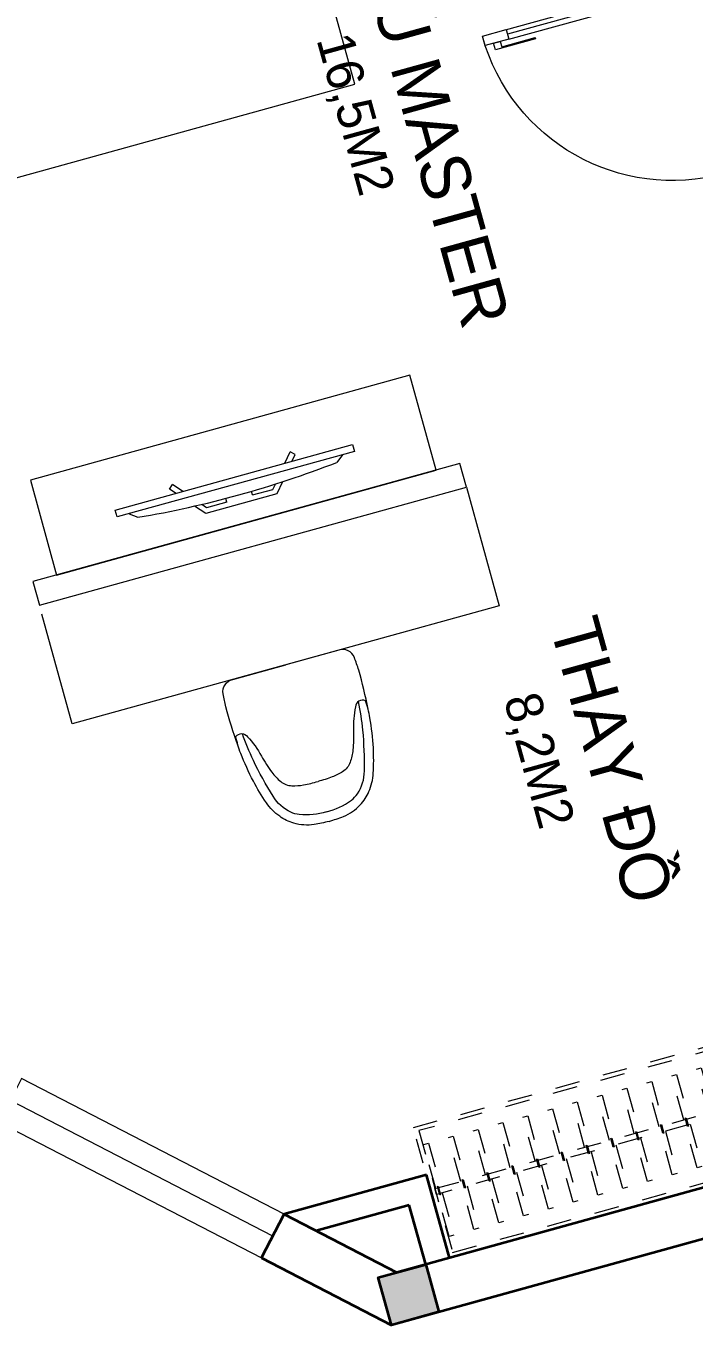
# Model space of a CAD drawing. Header units: metres. Extents: x 568332 to 569219, y 2065964 to 2066430.
# Drawn here: x 568442.3 to 568445.01, y 2066351.37 to 2066356.65 of the extents above; entities that cross this region are included whole.
import ezdxf

# ---------------------------------------------------------------- set-up
doc = ezdxf.new("R2010")
doc.units = ezdxf.units.M
doc.linetypes.add('$AUDIT_BAD_LTYPE2', pattern=[0])
doc.linetypes.add('X-5M-G-MB PHONGNGU$0$HIDDEN2', pattern=[0.1875, 0.125, -0.0625])
doc.layers.get('0').update_dxf_attribs({"linetype": 'CONTINUOUS'})
for name, color, linetype, lineweight in [('-CONCRETE', 1, 'CONTINUOUS', 35), ('-DIM', 9, 'CONTINUOUS', 13), ('-DOOR', 137, 'CONTINUOUS', 9), ('-FURNITURE', 46, 'CONTINUOUS', 9), ('-TEXT', 7, 'CONTINUOUS', 15), ('-WALL', 4, 'CONTINUOUS', 35), ('TEXT25', 2, 'CONTINUOUS', 13)]:
    doc.layers.add(name, color=color, linetype=linetype, lineweight=lineweight)
doc.styles.add('T1', font='', dxfattribs={"height": 200})
doc.styles.add('vnavanth', font='', dxfattribs={"width": 0.8})
doc.styles.get('T1').set_extended_font_data('VNgeometric Light')
doc.styles.get('vnavanth').set_extended_font_data('.VnAvantH')

# ---------------------------------------------------------------- blocks, each defined once
blk = doc.blocks.new('*U279')
at = {"linetype": 'X-5M-G-MB PHONGNGU$0$HIDDEN2'}
for points in [[(0, 600.0000000004657), (0, 0), (1856.328824584533, -6.474040283905219e-10), (1856.328824584533, 599.9999999998182)], [(1836.328824584533, 579.9996613717449), (1836.328824584533, 19.99966137174504), (20, 20.00000000046566), (20, 580.0000000004657)], [(1836.328824584533, 286.6991212948271), (1836.328824584533, 313.0991212947339), (20, 313.0991212953813), (19.99999859370291, 286.6991212952417)], [(113.7817614636733, 319.1750910408318), (109.4317788550979, 319.1750910408318), (109.4317788550979, 280.441767644881), (113.7817614636733, 280.441767644881)], [(227.7817614636733, 319.1750910407849), (223.4317788550979, 319.1750910407849), (223.4317788550979, 280.4417676448341), (227.7817614636733, 280.4417676448341)], [(341.7817614636733, 319.175091040738), (337.4317788550979, 319.175091040738), (337.4317788550979, 280.4417676447872), (341.7817614636733, 280.4417676447872)], [(455.7817614636733, 319.1750910406911), (451.4317788550979, 319.1750910406911), (451.4317788550979, 280.4417676447403), (455.7817614636733, 280.4417676447403)], [(569.7817614636733, 319.1750910406442), (565.431778855098, 319.1750910406442), (565.431778855098, 280.4417676446934), (569.7817614636733, 280.4417676446934)], [(683.7817614636733, 319.1750910405973), (679.431778855098, 319.1750910405973), (679.431778855098, 280.4417676446465), (683.7817614636733, 280.4417676446465)], [(797.7817614636733, 319.1750910405504), (793.431778855098, 319.1750910405504), (793.431778855098, 280.4417676445996), (797.7817614636733, 280.4417676445996)], [(911.7817614636733, 319.1750910405035), (907.431778855098, 319.1750910405035), (907.431778855098, 280.4417676445527), (911.7817614636733, 280.4417676445527)], [(1025.781761463673, 319.1750910404566), (1021.431778855098, 319.1750910404566), (1021.431778855098, 280.4417676445057), (1025.781761463673, 280.4417676445057)], [(1139.781761463673, 319.1750910404097), (1135.431778855098, 319.1750910404097), (1135.431778855098, 280.4417676444588), (1139.781761463673, 280.4417676444588)], [(1253.781761463673, 319.1750910403628), (1249.431778855098, 319.1750910403628), (1249.431778855098, 280.4417676444119), (1253.781761463673, 280.4417676444119)], [(1367.781761463673, 319.1750910403159), (1363.431778855098, 319.1750910403159), (1363.431778855098, 280.441767644365), (1367.781761463673, 280.441767644365)], [(1481.781761463673, 319.175091040269), (1477.431778855098, 319.175091040269), (1477.431778855098, 280.4417676443181), (1481.781761463673, 280.4417676443181)], [(1595.781761463673, 319.175091040222), (1591.431778855098, 319.175091040222), (1591.431778855098, 280.4417676442712), (1595.781761463673, 280.4417676442712)], [(1709.781761463673, 319.1750910401751), (1705.431778855098, 319.1750910401751), (1705.431778855098, 280.4417676442243), (1709.781761463673, 280.4417676442243)], [(1823.781761463673, 319.1750910401282), (1819.431778855098, 319.1750910401282), (1819.431778855098, 280.4417676441774), (1823.781761463673, 280.4417676441774)]]:
    blk.add_lwpolyline(points, close=True, dxfattribs=at)
for points in [[(122.2409142897814, 313.1103512093413), (122.2409142897814, 515.2497102723445), (100.1765458012815, 515.2497102723445), (100.1765458012815, 313.1103512093413)], [(236.2409142897814, 313.1103512092944), (236.2409142897814, 515.2497102722975), (214.1765458012815, 515.2497102722975), (214.1765458012815, 313.1103512092944)], [(350.2409142897814, 313.1103512092475), (350.2409142897814, 515.2497102722507), (328.1765458012815, 515.2497102722507), (328.1765458012815, 313.1103512092475)], [(464.2409142897814, 313.1103512092006), (464.2409142897814, 515.2497102722037), (442.1765458012815, 515.2497102722037), (442.1765458012815, 313.1103512092006)], [(578.2409142897814, 313.1103512091537), (578.2409142897814, 515.2497102721569), (556.1765458012815, 515.2497102721569), (556.1765458012815, 313.1103512091537)], [(692.2409142897814, 313.1103512091068), (692.2409142897814, 515.24971027211), (670.1765458012815, 515.24971027211), (670.1765458012815, 313.1103512091068)], [(806.2409142897814, 313.1103512090599), (806.2409142897814, 515.249710272063), (784.1765458012815, 515.249710272063), (784.1765458012815, 313.1103512090599)], [(920.2409142897814, 313.110351209013), (920.2409142897814, 515.2497102720162), (898.1765458012815, 515.2497102720162), (898.1765458012815, 313.110351209013)], [(1034.240914289781, 313.1103512089661), (1034.240914289781, 515.2497102719692), (1012.176545801281, 515.2497102719692), (1012.176545801281, 313.1103512089661)], [(1148.240914289781, 313.1103512089192), (1148.240914289781, 515.2497102719224), (1126.176545801281, 515.2497102719224), (1126.176545801281, 313.1103512089192)], [(1262.240914289781, 313.1103512088723), (1262.240914289781, 515.2497102718754), (1240.176545801281, 515.2497102718754), (1240.176545801281, 313.1103512088723)], [(1376.240914289781, 313.1103512088254), (1376.240914289781, 515.2497102718285), (1354.176545801281, 515.2497102718285), (1354.176545801281, 313.1103512088254)], [(1490.240914289781, 313.1103512087785), (1490.240914289781, 515.2497102717816), (1468.176545801281, 515.2497102717816), (1468.176545801281, 313.1103512087785)], [(1604.240914289781, 313.1103512087315), (1604.240914289781, 515.2497102717347), (1582.176545801281, 515.2497102717347), (1582.176545801281, 313.1103512087315)], [(1718.240914289781, 313.1103512086846), (1718.240914289781, 515.2497102716878), (1696.176545801281, 515.2497102716878), (1696.176545801281, 313.1103512086846)], [(1832.240914289781, 313.1103512086377), (1832.240914289781, 515.2497102716409), (1810.176545801281, 515.2497102716409), (1810.176545801281, 313.1103512086377)], [(100.1765458012815, 286.7103512094345), (100.1765458012815, 92.0852110228024), (122.2409142897814, 92.0852110228024), (122.2409142897814, 286.7103512094345)], [(214.1765458012815, 286.7103512093876), (214.1765458012815, 92.08521102275549), (236.2409142897814, 92.08521102275549), (236.2409142897814, 286.7103512093876)], [(328.1765458012815, 286.7103512093407), (328.1765458012815, 92.08521102270858), (350.2409142897814, 92.08521102270858), (350.2409142897814, 286.7103512093407)], [(442.1765458012815, 286.7103512092938), (442.1765458012815, 92.08521102266168), (464.2409142897814, 92.08521102266168), (464.2409142897814, 286.7103512092938)], [(556.1765458012815, 286.7103512092469), (556.1765458012815, 92.08521102261477), (578.2409142897814, 92.08521102261477), (578.2409142897814, 286.7103512092469)], [(670.1765458012815, 286.7103512092), (670.1765458012815, 92.08521102256786), (692.2409142897814, 92.08521102256786), (692.2409142897814, 286.7103512092)], [(784.1765458012815, 286.7103512091531), (784.1765458012815, 92.08521102252095), (806.2409142897814, 92.08521102252095), (806.2409142897814, 286.7103512091531)], [(898.1765458012815, 286.7103512091062), (898.1765458012815, 92.08521102247404), (920.2409142897814, 92.08521102247404), (920.2409142897814, 286.7103512091062)], [(1012.176545801281, 286.7103512090592), (1012.176545801281, 92.08521102242715), (1034.240914289781, 92.08521102242715), (1034.240914289781, 286.7103512090592)], [(1126.176545801281, 286.7103512090123), (1126.176545801281, 92.08521102238024), (1148.240914289781, 92.08521102238024), (1148.240914289781, 286.7103512090123)], [(1240.176545801281, 286.7103512089654), (1240.176545801281, 92.08521102233333), (1262.240914289781, 92.08521102233333), (1262.240914289781, 286.7103512089654)], [(1354.176545801281, 286.7103512089186), (1354.176545801281, 92.08521102228642), (1376.240914289781, 92.08521102228642), (1376.240914289781, 286.7103512089186)], [(1468.176545801281, 286.7103512088717), (1468.176545801281, 92.0852110222395), (1490.240914289781, 92.0852110222395), (1490.240914289781, 286.7103512088717)], [(1582.176545801281, 286.7103512088247), (1582.176545801281, 92.0852110221926), (1604.240914289781, 92.0852110221926), (1604.240914289781, 286.7103512088247)], [(1696.176545801281, 286.7103512087778), (1696.176545801281, 92.0852110221457), (1718.240914289781, 92.0852110221457), (1718.240914289781, 286.7103512087778)], [(1810.176545801281, 286.7103512087309), (1810.176545801281, 92.08521102209879), (1832.240914289781, 92.08521102209879), (1832.240914289781, 286.7103512087309)]]:
    blk.add_lwpolyline(points, dxfattribs=at)
blk = doc.blocks.new('*U149')
at = {"linetype": '$AUDIT_BAD_LTYPE2'}
for p, q in [((70, 100), (70, 699.9999999999982)), ((90, 699.9999999999982), (90, 100))]:
    blk.add_line(p, q, dxfattribs=at)
for points in [[(50, 699.9999999999982), (90, 699.9999999999982), (90, 799.9999999999982), (50, 799.9999999999982), (50, 699.9999999999982)], [(50, 702.9059272893337), (50, 100)], [(50, 100), (90, 100), (90, 0), (50, 0), (50, 100)]]:
    blk.add_lwpolyline(points)
for points in [[(118.2698876160139, 594.5156181119073), (118.2698876160139, 764.1349438079906), (90, 764.1349438079906), (90, 735.8650561920058), (112.6159100928053, 735.8650561920058), (112.6159100928053, 594.5156181119073)], [(0, 0), (50, 0), (50, -40), (60, -40), (60, -99.99999999999272), (0, -99.99999999999272)], [(899.9999999999982, 1.3252863207713e-28), (849.9999999999982, 1.3252863207713e-28), (849.9999999999982, -40.00000000000001), (839.9999999999982, -40.00000000000001), (839.9999999999982, -99.99999999999272), (899.9999999999982, -99.99999999999272)]]:
    blk.add_lwpolyline(points, close=True)
at = {"linetype": '$AUDIT_BAD_LTYPE2', "ltscale": 0.3}
blk.add_arc((50, 0), 799.9999999999982, 0, 90, dxfattribs=at)
blk = doc.blocks.new('A$C8a974c9c')
for p, q in [((1750.087982669494, 2957.416116623174), (1750.087982669657, 2642.58393779996)), ((1592.671893257969, 2800.000027211493), (1907.504072081182, 2800.000027211652)), ((1342.999452652235, 2500.000027214177), (1342.999452652119, 700.000027214177)), ((1750.087982669345, 242.5839378051005), (1750.087982669549, 557.4161166283138)), ((1592.67189325784, 400.0000272168018), (1907.504072081053, 400.0000272166017))]:
    blk.add_line(p, q)
for points in [[(1999.999452652235, 3100.000027209127), (1500.176512686827, 3100.000027209127), (1500.176512686827, 2500.000027214177), (1999.999452652235, 2500.000027214177)], [(1890.999452652235, 2360.000027214177), (1514.499452652235, 2360.000027214177), (1514.499452652148, 1642.500027214177), (1890.999452652148, 1642.500027214177)], [(1890.99945265209, 840.000027214177), (1514.49945265209, 840.000027214177), (1514.499452652148, 1557.500027214177), (1890.999452652148, 1557.500027214177)], [(1999.999452652119, 100.0000272192265), (1500.17651268671, 100.0000272192265), (1500.17651268671, 700.000027214177), (1999.999452652119, 700.000027214177)]]:
    blk.add_lwpolyline(points, close=True)
blk.add_lwpolyline([(1999.999452652235, 2500.000027214177), (-0.0005473477649502456, 2500.000027214177), (-0.0005473478813655674, 700.000027214177), (1999.999452652119, 700.000027214177), (1999.999452652235, 2500.000027214177)])
for centre, radius in [((1750.087982669561, 2800.000027211581), 157.4160894116067), ((1750.087982669561, 2800.000027211581), 82.41608941160666), ((1750.087982669432, 400.0000272166926), 157.4160894116067), ((1750.087982669432, 400.0000272166926), 82.41608941160666)]:
    blk.add_circle(centre, radius)
blk = doc.blocks.new('XR.MB.LM123$0$tvi 1')
blk.add_lwpolyline([(28.54445810673496, -2.291926648467779e-10), (28.54445810673496, -999.9999999999964), (-7.275957614183426e-12, -1000), (0, 0)], close=True)
for points in [[(28.54445810680045, -50.31958968611434), (52.37372755713295, -80.86315460130209)], [(-24.09820395050338, -235.5599978379832), (-39.09879504836863, -251.7939635238108)], [(0, -284.7849796677438), (-39.09879504836863, -251.7939635238108)], [(0, -255.9952397129928), (-24.09820395050338, -235.5599978379832)], [(69.66229681991535, -315.0836646851385), (111.1934016081432, -350.2927865858655), (111.193401608034, -649.712917566063), (69.68611289083492, -684.9110379843005)], [(89.09002233762294, -445.7449799550195), (89.09002233762294, -359.9578938602899), (70.91298945683957, -344.6203678706661)], [(89.09002233762294, -445.7449799550195), (73.49991829216015, -445.7449799550232)], [(89.09002233768115, -554.2550200447404), (89.09002233773936, -640.0421061392371), (70.91298945678864, -655.3796321293303)], [(89.09002233768115, -554.2550200447404), (73.49991829216015, -554.2550200447404)], [(0, -715.2150203320198), (-39.09879504836863, -748.2060364759491)], [(-24.09820395050338, -764.4400021620095), (-39.09879504836863, -748.2060364759491)], [(0, -744.004760287), (-24.09820395050338, -764.4400021620095)], [(28.54445810674224, -949.680410313882), (52.37372755713295, -919.1368453984578)]]:
    blk.add_lwpolyline(points)
blk.add_arc((-4025.16618952866, -499.9999999999964), 4099.025185406737, 354.1310878512652, 5.868912148527433)
blk = doc.blocks.new('A$C7D524948')
at = {"layer": '-FURNITURE'}
for points in [[(-1.862645149230957e-09, 824.9500000011176, 0.02374928999430728), (-77.15000000130385, 820, 0.1110396266945436), (-175.0999999996275, 786.1500000022352, 0.08516816991690027), (-234.9500000011176, 733.25, 0.08855014736123698), (-281.5499999988824, 649.3499999996275, 0.02790636319614463), (-315.9500000011176, 525.5999999996275, 0.02834164487538841), (-340.4000000022352, 372.8000000007451, 0.04711987010175965), (-341.0999999996275, 283.4000000003725, 0.5135274654112972), (-284.5500000007451, 299.9500000011176, 0.05957759956988055), (-242.5500000026077, 413.6500000003725, -0.03446512451505389), (-213.1500000003725, 507.4499999992549, -0.05927668371543007), (-182.7500000009313, 564.2999999988824, -0.1661460996977688), (-133.4500000011176, 600.4000000003725, -0.0525641271264061), (-75.80000000074506, 611.9500000011176, -0.02855401869774651), (-1.862645149230957e-09, 614.6500000003725, -3.543335205159532)], [(-1.862645149230957e-09, 824.9500000011176, -0.02374928999430728), (77.14999999850988, 820.0000000018626, -0.1110396266945436), (175.0999999986961, 786.1500000003725, -0.08516816991690027), (234.9499999992549, 733.25, -0.08855014736123698), (281.5499999988824, 649.3499999996275, -0.02790636319614463), (315.9500000011176, 525.5999999996275, -0.02834164487538841), (340.3999999985099, 372.8000000007451, -0.04711987010175965), (341.0999999996275, 283.4000000022352, -0.5135274654112972), (284.5500000007451, 299.9499999992549, -0.05957759956988055), (242.5499999988824, 413.6499999985099, 0.03446512451505389), (213.1499999994412, 507.4500000011176, 0.05927668371543007), (182.75, 564.3000000007451, 0.1661460996977688), (133.4499999983236, 600.4000000003725, 0.0525641271264061), (75.79999999888241, 611.9499999992549, 0.02855401869774651), (-1.862645149230957e-09, 614.6500000003725, 3.543335205159532)], [(-0.5500000007450581, 774.1500000003725, 0.1055837687742558), (-137.8000000007451, 751.3000000007451, 0.08397584501256396), (-176, 728.25, 0.1493020227225411), (-241.2000000011176, 626.1999999992549, 0.02490854660583826), (-289.25, 424.1500000003725, 0.02643887537121914), (-306.5679914960638, 278.4068524483591, -0.8863330528017872)], [(-0.5500000007450581, 774.1500000003725, -0.1055837687742558), (136.6999999992549, 751.3000000007451, -0.08397584501256396), (174.8999999985099, 728.2500000018626, -0.1493020227225411), (240.0999999986961, 626.1999999992549, -0.02490854660583826), (288.1499999975786, 424.1500000003725, -0.02643887537121914), (305.467991495505, 278.4068524483591, 0.8863330528017872)], [(-342.8562581948936, 328.1164919566363, 0.02267140514630937), (-350.039135296829, 124.5, 0.01212164544072816), (-345.6391352973878, 57.0500000026077, 0.4055082152921144), (-279.3891352973878, 0), (0, 0)], [(342.8562581939623, 328.1164919547737, -0.02267140514630937), (350.0391352958977, 124.5, -0.01212164544072816), (345.6391352955252, 57.05000000074506, -0.4055082152921144), (279.3891352964565, 0), (0, 0)]]:
    blk.add_lwpolyline(points, format="xyb", dxfattribs=at)
blk = doc.blocks.new('A$C5C575821')
at = {"layer": '-CONCRETE'}
h = blk.add_hatch(color=256, dxfattribs=at)
h.dxf.hatch_style = 1
h.paths.add_polyline_path([(-0.00237559899687767, 200.0000000000146), (-0.00237559899687767, 1.455191522836685e-11), (199.9976244010031, 1.455191522836685e-11), (199.9976244010031, 200.0000000000146)])
blk.add_lwpolyline([(-0.00237559899687767, 1.455191522836685e-11), (199.9976244010031, 1.455191522836685e-11), (199.9976244010031, 200.0000000000146), (-0.00237559899687767, 200.0000000000146)], close=True, dxfattribs=at)
blk = doc.blocks.new('M41-T3')
at = {"layer": '-DOOR'}
blk.add_lwpolyline([(200714.4010412867, -1629367.188031755), (199899.2655435106, -1630247.843537764), (200046.0414611874, -1630383.699454051), (200861.1769589635, -1629503.043948042)], close=True, dxfattribs=at)
blk.add_lwpolyline([(200787.7890001251, -1629435.115989898), (199972.6535024042, -1630315.771495959)], dxfattribs=at)
at = {"layer": '-FURNITURE'}
for points in [[(198064.5706897796, -1627865.544882974), (197964.5706899178, -1627865.544882974), (197964.5706899178, -1629665.544882991), (198064.5706897796, -1629665.544882991)], [(197564.570096855, -1627965.544883062), (197564.5700973631, -1629565.544883062), (197964.5706903195, -1629565.544882991), (197964.5706898113, -1627965.544882991)]]:
    blk.add_lwpolyline(points, close=True, dxfattribs=at)
blk.add_lwpolyline([(198064.5706897796, -1627865.544882974), (198564.5706897796, -1627865.544882974), (198564.5706897796, -1629665.544882991), (198102.2792743478, -1629665.544882991)], dxfattribs=at)
at = {"layer": '-WALL'}
for p, q in [((201264.7348676088, -1626015.413587502), (201264.7348676089, -1629067.04834337)), ((201064.7348676086, -1626514.76098042), (201064.734867609, -1628988.694623071)), ((201064.734867609, -1628767.04834337), (200714.4010412867, -1628767.04834337)), ((200714.4010412867, -1628767.04834337), (200714.4010412867, -1629367.188031755)), ((201064.7372432079, -1628867.04834337), (200814.4010412867, -1628867.04834337)), ((200814.4010412867, -1628867.04834337), (200814.4010412867, -1629259.150103286)), ((200714.4010412866, -1629367.188031755), (201064.734867609, -1628988.694623071)), ((200861.1769589635, -1629503.043948042), (201264.7348676089, -1629067.04834337))]:
    blk.add_line(p, q, dxfattribs=at)
blk.add_lwpolyline([(200861.176958936, -1629503.043948016), (200714.4010412593, -1629367.188031729)], dxfattribs=at)
at = {"layer": '-DOOR', "xscale": -1, "rotation": 180}
blk.add_blockref('*U149', (196264.8113926226, -1626514.760977712), dxfattribs=at)
at = {"layer": '-FURNITURE', "extrusion": (0, 0, -1), "xscale": 0.916666666665974, "yscale": 0.916666666665974, "zscale": -0.916666666665974, "rotation": 270}
blk.add_blockref('*U279', (-201064.7348675724, -1627065.413587502), dxfattribs=at)
at = {"layer": '-FURNITURE', "rotation": 180}
blk.add_blockref('A$C8a974c9c', (196364.7343201977, -1627165.544855847), dxfattribs=at)
at = {"layer": '-FURNITURE', "extrusion": (0, 0, -1), "xscale": -1, "rotation": 0.003689722414401686}
blk.add_blockref('XR.MB.LM123$0$tvi 1', (-197774.3272725498, -1628265.534871305), dxfattribs=at)
at = {"layer": '-FURNITURE', "xscale": 0.8, "yscale": 0.8, "zscale": 0.8, "rotation": 269.9999999999969}
blk.add_blockref('A$C7D524948', (198564.5706897796, -1628765.544882983), dxfattribs=at)
at = {"layer": '-WALL', "xscale": -1}
blk.add_blockref('A$C5C575821', (201264.7348676089, -1629067.04834337), dxfattribs=at)
at = {"layer": '-TEXT', "color": 2, "style": 'vnavanth'}
for s, p in [('thay ®å', (198697.2237074486, -1627690.8834719)), ('p.ngñ MASTER', (195414.5394902204, -1627709.848569723))]:
    blk.add_text(s, height=199.9591899200177, dxfattribs=at).set_placement(p)
at = {"layer": 'TEXT25', "style": 'T1'}
for s, p in [('8,2M2', (198934.1095993142, -1627950.216327766)), ('16,5M2', (196147.9052794566, -1627968.600799507))]:
    blk.add_text(s, height=150, rotation=1.005123984043621e-08, dxfattribs=at).set_placement(p)

msp = doc.modelspace()

# ---------------------------------------------------------------- block references
at = {"layer": '-DIM', "xscale": 0.001, "yscale": 0.001, "zscale": 0.001, "rotation": 285.4590240793294}
msp.add_blockref('M41-T3', (569960.2636629492, 2066979.582005315), dxfattribs=at)

doc.saveas('drawing.dxf')
